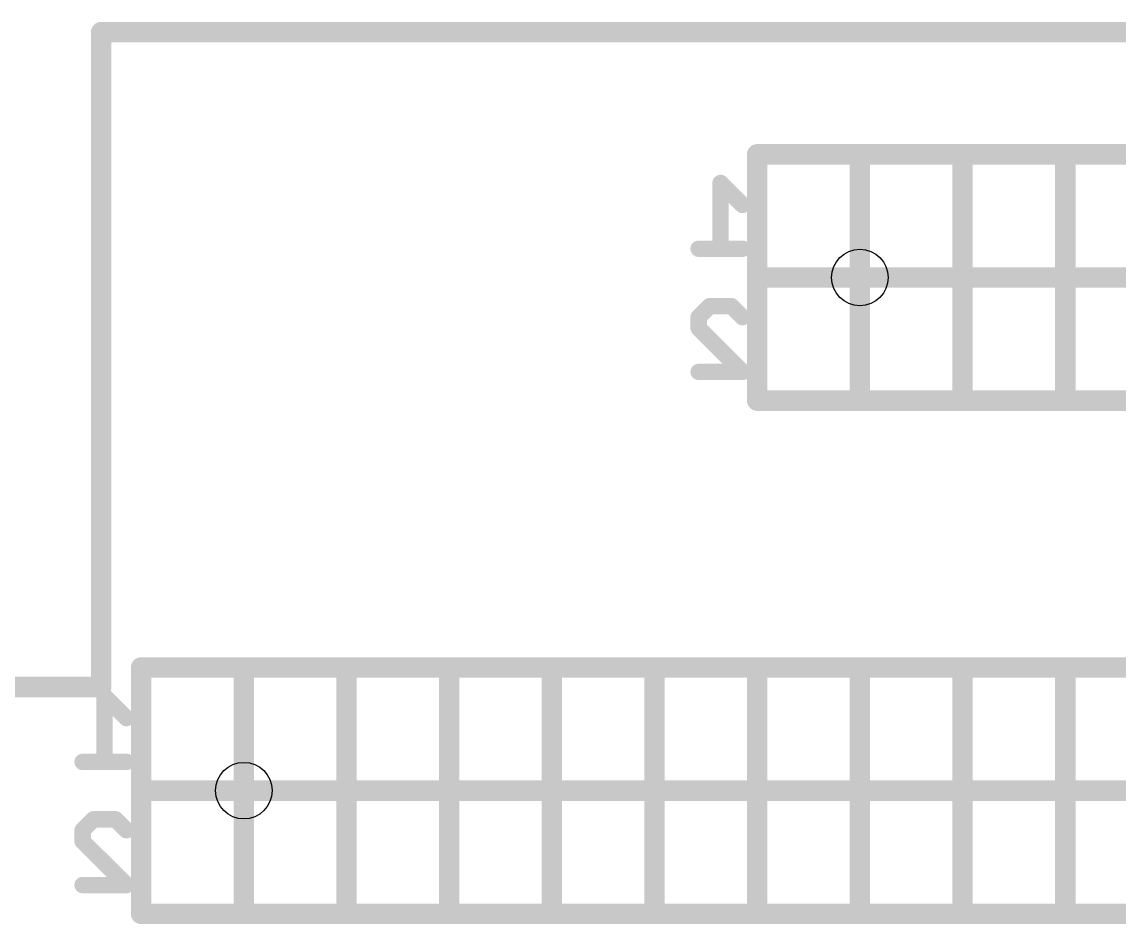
# Model space of a CAD drawing. Extents: x 0.1 to 65, y 0.1 to 59.9.
# Drawn here: x 24.24 to 37.81, y 48.7 to 59.87 of the extents above; entities that cross this region are included whole.
import ezdxf

# ---------------------------------------------------------------- set-up
doc = ezdxf.new("R2010")
doc.units = 0
for name, color, linetype in [('20', 178, 'CONTINUOUS'), ('22', 251, 'CONTINUOUS'), ('52', 251, 'CONTINUOUS')]:
    doc.layers.add(name, color=color, linetype=linetype)

msp = doc.modelspace()

# ---------------------------------------------------------------- linework, layer by layer
at = {"layer": '20', "const_width": 0.254}
for points in [[(25.2222, 59.7408), (59.3598, 59.7408)], [(25.2222, 51.6382), (25.2222, 59.7408)], [(18.4912, 51.6382), (25.2222, 51.6382)]]:
    msp.add_lwpolyline(points, dxfattribs=at)
at = {"layer": '20', "const_width": 0.127}
for points in [[(25.2222, 59.8043, 1), (25.2222, 59.6773)], [(25.2857, 59.7408, 1), (25.1587, 59.7408)], [(25.2222, 51.5747, 1), (25.2222, 51.7017)], [(25.1587, 51.6382, 1), (25.2857, 51.6382)]]:
    msp.add_lwpolyline(points, format="xyb", dxfattribs=at)
at = {"layer": '20'}
for centre in [(34.6075, 56.7055), (26.9875, 50.3555)]:
    msp.add_circle(centre, 0.35, dxfattribs=at)
at = {"layer": '22'}
for points, const_width in [([(33.3375, 56.7055), (33.3375, 58.2295)], 0.254), ([(33.3375, 58.2295), (33.4645, 58.2295)], 0.254), ([(34.4805, 58.2295), (34.6075, 58.2295)], 0.254), ([(34.6075, 58.2295), (34.7345, 58.2295)], 0.254), ([(34.6075, 58.2295), (34.6075, 56.7055)], 0.254), ([(35.7505, 58.2295), (35.8775, 58.2295)], 0.254), ([(35.8775, 58.2295), (36.0045, 58.2295)], 0.254), ([(35.8775, 58.2295), (35.8775, 56.7055)], 0.254), ([(37.0205, 58.2295), (37.1475, 58.2295)], 0.254), ([(37.1475, 58.2295), (37.2745, 58.2295)], 0.254), ([(37.1475, 58.2295), (37.1475, 56.7055)], 0.254), ([(33.1554, 57.6034), (32.8843, 57.8746)], 0.2032), ([(32.8843, 57.8746), (32.8843, 57.0611)], 0.2032), ([(33.1554, 57.0611), (32.6131, 57.0611)], 0.2032), ([(33.3375, 55.1815), (33.3375, 56.7055)], 0.254), ([(33.3375, 56.7055), (34.6075, 56.7055)], 0.254), ([(34.6075, 56.7055), (35.8775, 56.7055)], 0.254), ([(34.6075, 56.7055), (34.6075, 55.1815)], 0.254), ([(35.8775, 56.7055), (37.1475, 56.7055)], 0.254), ([(35.8775, 56.7055), (35.8775, 55.1815)], 0.254), ([(37.1475, 56.7055), (38.4175, 56.7055)], 0.254), ([(37.1475, 56.7055), (37.1475, 55.1815)], 0.254), ([(32.6131, 56.215), (32.7487, 56.3506)], 0.2032), ([(32.7487, 56.3506), (33.0198, 56.3506)], 0.2032), ([(33.0198, 56.3506), (33.1554, 56.215)], 0.2032), ([(32.6131, 56.0794), (32.6131, 56.215)], 0.2032), ([(33.1554, 55.5371), (32.6131, 56.0794)], 0.2032), ([(32.6131, 55.5371), (33.1554, 55.5371)], 0.2032), ([(33.4645, 55.1815), (33.3375, 55.1815)], 0.254), ([(34.4805, 55.1815), (34.6075, 55.1815)], 0.254), ([(34.6075, 55.1815), (34.7345, 55.1815)], 0.254), ([(35.7505, 55.1815), (35.8775, 55.1815)], 0.254), ([(35.8775, 55.1815), (36.0045, 55.1815)], 0.254), ([(37.0205, 55.1815), (37.1475, 55.1815)], 0.254), ([(37.1475, 55.1815), (37.2745, 55.1815)], 0.254), ([(25.7175, 50.3555), (25.7175, 51.8795)], 0.254), ([(25.7175, 51.8795), (25.8445, 51.8795)], 0.254), ([(26.8605, 51.8795), (26.9875, 51.8795)], 0.254), ([(26.9875, 51.8795), (27.1145, 51.8795)], 0.254), ([(26.9875, 51.8795), (26.9875, 50.3555)], 0.254), ([(28.1305, 51.8795), (28.2575, 51.8795)], 0.254), ([(28.2575, 51.8795), (28.3845, 51.8795)], 0.254), ([(28.2575, 51.8795), (28.2575, 50.3555)], 0.254), ([(29.4005, 51.8795), (29.5275, 51.8795)], 0.254), ([(29.5275, 51.8795), (29.6545, 51.8795)], 0.254), ([(29.5275, 51.8795), (29.5275, 50.3555)], 0.254), ([(30.6705, 51.8795), (30.7975, 51.8795)], 0.254), ([(30.7975, 51.8795), (30.9245, 51.8795)], 0.254), ([(30.7975, 51.8795), (30.7975, 50.3555)], 0.254), ([(31.9405, 51.8795), (32.0675, 51.8795)], 0.254), ([(32.0675, 51.8795), (32.1945, 51.8795)], 0.254), ([(32.0675, 51.8795), (32.0675, 50.3555)], 0.254), ([(33.2105, 51.8795), (33.3375, 51.8795)], 0.254), ([(33.3375, 51.8795), (33.4645, 51.8795)], 0.254), ([(33.3375, 51.8795), (33.3375, 50.3555)], 0.254), ([(34.4805, 51.8795), (34.6075, 51.8795)], 0.254), ([(34.6075, 51.8795), (34.7345, 51.8795)], 0.254), ([(34.6075, 51.8795), (34.6075, 50.3555)], 0.254), ([(35.7505, 51.8795), (35.8775, 51.8795)], 0.254), ([(35.8775, 51.8795), (36.0045, 51.8795)], 0.254), ([(35.8775, 51.8795), (35.8775, 50.3555)], 0.254), ([(37.0205, 51.8795), (37.1475, 51.8795)], 0.254), ([(37.1475, 51.8795), (37.2745, 51.8795)], 0.254), ([(37.1475, 51.8795), (37.1475, 50.3555)], 0.254), ([(25.5354, 51.2534), (25.2643, 51.5246)], 0.2032), ([(25.2643, 51.5246), (25.2643, 50.7111)], 0.2032), ([(25.5354, 50.7111), (24.9931, 50.7111)], 0.2032), ([(25.7175, 48.8315), (25.7175, 50.3555)], 0.254), ([(25.7175, 50.3555), (26.9875, 50.3555)], 0.254), ([(26.9875, 50.3555), (28.2575, 50.3555)], 0.254), ([(26.9875, 50.3555), (26.9875, 48.8315)], 0.254), ([(28.2575, 50.3555), (29.5275, 50.3555)], 0.254), ([(28.2575, 50.3555), (28.2575, 48.8315)], 0.254), ([(29.5275, 50.3555), (30.7975, 50.3555)], 0.254), ([(29.5275, 50.3555), (29.5275, 48.8315)], 0.254), ([(30.7975, 50.3555), (32.0675, 50.3555)], 0.254), ([(30.7975, 50.3555), (30.7975, 48.8315)], 0.254), ([(32.0675, 50.3555), (33.3375, 50.3555)], 0.254), ([(32.0675, 50.3555), (32.0675, 48.8315)], 0.254), ([(33.3375, 50.3555), (34.6075, 50.3555)], 0.254), ([(33.3375, 50.3555), (33.3375, 48.8315)], 0.254), ([(34.6075, 50.3555), (35.8775, 50.3555)], 0.254), ([(34.6075, 50.3555), (34.6075, 48.8315)], 0.254), ([(35.8775, 50.3555), (37.1475, 50.3555)], 0.254), ([(35.8775, 50.3555), (35.8775, 48.8315)], 0.254), ([(37.1475, 50.3555), (38.4175, 50.3555)], 0.254), ([(37.1475, 50.3555), (37.1475, 48.8315)], 0.254), ([(24.9931, 49.865), (25.1287, 50.0006)], 0.2032), ([(25.1287, 50.0006), (25.3998, 50.0006)], 0.2032), ([(25.3998, 50.0006), (25.5354, 49.865)], 0.2032), ([(24.9931, 49.7294), (24.9931, 49.865)], 0.2032), ([(25.5354, 49.1871), (24.9931, 49.7294)], 0.2032), ([(24.9931, 49.1871), (25.5354, 49.1871)], 0.2032), ([(25.8445, 48.8315), (25.7175, 48.8315)], 0.254), ([(26.8605, 48.8315), (26.9875, 48.8315)], 0.254), ([(26.9875, 48.8315), (27.1145, 48.8315)], 0.254), ([(28.1305, 48.8315), (28.2575, 48.8315)], 0.254), ([(28.2575, 48.8315), (28.3845, 48.8315)], 0.254), ([(29.4005, 48.8315), (29.5275, 48.8315)], 0.254), ([(29.5275, 48.8315), (29.6545, 48.8315)], 0.254), ([(30.6705, 48.8315), (30.7975, 48.8315)], 0.254), ([(30.7975, 48.8315), (30.9245, 48.8315)], 0.254), ([(31.9405, 48.8315), (32.0675, 48.8315)], 0.254), ([(32.0675, 48.8315), (32.1945, 48.8315)], 0.254), ([(33.2105, 48.8315), (33.3375, 48.8315)], 0.254), ([(33.3375, 48.8315), (33.4645, 48.8315)], 0.254), ([(34.4805, 48.8315), (34.6075, 48.8315)], 0.254), ([(34.6075, 48.8315), (34.7345, 48.8315)], 0.254), ([(35.7505, 48.8315), (35.8775, 48.8315)], 0.254), ([(35.8775, 48.8315), (36.0045, 48.8315)], 0.254), ([(37.0205, 48.8315), (37.1475, 48.8315)], 0.254), ([(37.1475, 48.8315), (37.2745, 48.8315)], 0.254)]:
    msp.add_lwpolyline(points, dxfattribs=dict(at, const_width=const_width))
for points, const_width in [([(33.401, 58.2295, 1), (33.274, 58.2295)], 0.127), ([(33.3375, 58.293, 1), (33.3375, 58.166)], 0.127), ([(33.4645, 58.166, 1), (33.4645, 58.293)], 0.127), ([(34.4805, 58.293, 1), (34.4805, 58.166)], 0.127), ([(34.6075, 58.293, 1), (34.6075, 58.166)], 0.127), ([(34.671, 58.2295, 1), (34.544, 58.2295)], 0.127), ([(34.6075, 58.166, 1), (34.6075, 58.293)], 0.127), ([(34.7345, 58.166, 1), (34.7345, 58.293)], 0.127), ([(35.7505, 58.293, 1), (35.7505, 58.166)], 0.127), ([(35.8775, 58.293, 1), (35.8775, 58.166)], 0.127), ([(35.941, 58.2295, 1), (35.814, 58.2295)], 0.127), ([(35.8775, 58.166, 1), (35.8775, 58.293)], 0.127), ([(36.0045, 58.166, 1), (36.0045, 58.293)], 0.127), ([(37.0205, 58.293, 1), (37.0205, 58.166)], 0.127), ([(37.1475, 58.293, 1), (37.1475, 58.166)], 0.127), ([(37.211, 58.2295, 1), (37.084, 58.2295)], 0.127), ([(37.1475, 58.166, 1), (37.1475, 58.293)], 0.127), ([(37.2745, 58.166, 1), (37.2745, 58.293)], 0.127), ([(32.9202, 57.9105, 1), (32.8483, 57.8387)], 0.1016), ([(32.9351, 57.8746, 1), (32.8335, 57.8746)], 0.1016), ([(33.1195, 57.5675, 1), (33.1913, 57.6393)], 0.1016), ([(32.6131, 57.1119, 1), (32.6131, 57.0103)], 0.1016), ([(33.1554, 57.0103, 1), (33.1554, 57.1119)], 0.1016), ([(32.8335, 57.0611, 1), (32.9351, 57.0611)], 0.1016), ([(33.401, 56.7055, 1), (33.274, 56.7055)], 0.127), ([(33.3375, 56.769, 1), (33.3375, 56.642)], 0.127), ([(33.274, 56.7055, 1), (33.401, 56.7055)], 0.127), ([(34.6075, 56.769, 1), (34.6075, 56.642)], 0.127), ([(34.671, 56.7055, 1), (34.544, 56.7055)], 0.127), ([(34.544, 56.7055, 1), (34.671, 56.7055)], 0.127), ([(34.6075, 56.642, 1), (34.6075, 56.769)], 0.127), ([(35.8775, 56.769, 1), (35.8775, 56.642)], 0.127), ([(35.941, 56.7055, 1), (35.814, 56.7055)], 0.127), ([(35.814, 56.7055, 1), (35.941, 56.7055)], 0.127), ([(35.8775, 56.642, 1), (35.8775, 56.769)], 0.127), ([(37.1475, 56.769, 1), (37.1475, 56.642)], 0.127), ([(37.211, 56.7055, 1), (37.084, 56.7055)], 0.127), ([(37.084, 56.7055, 1), (37.211, 56.7055)], 0.127), ([(37.1475, 56.642, 1), (37.1475, 56.769)], 0.127), ([(32.7487, 56.4014, 1), (32.7487, 56.2998)], 0.1016), ([(32.7846, 56.3147, 1), (32.7128, 56.3865)], 0.1016), ([(33.0558, 56.3865, 1), (32.9839, 56.3147)], 0.1016), ([(33.0198, 56.2998, 1), (33.0198, 56.4014)], 0.1016), ([(32.6639, 56.215, 1), (32.5623, 56.215)], 0.1016), ([(32.5772, 56.2509, 1), (32.649, 56.1791)], 0.1016), ([(33.1195, 56.1791, 1), (33.1913, 56.2509)], 0.1016), ([(32.649, 56.1153, 1), (32.5772, 56.0435)], 0.1016), ([(32.5623, 56.0794, 1), (32.6639, 56.0794)], 0.1016), ([(32.6131, 55.5879, 1), (32.6131, 55.4863)], 0.1016), ([(33.1195, 55.5012, 1), (33.1913, 55.573)], 0.1016), ([(33.1554, 55.4863, 1), (33.1554, 55.5879)], 0.1016), ([(33.3375, 55.245, 1), (33.3375, 55.118)], 0.127), ([(33.274, 55.1815, 1), (33.401, 55.1815)], 0.127), ([(33.4645, 55.118, 1), (33.4645, 55.245)], 0.127), ([(34.4805, 55.245, 1), (34.4805, 55.118)], 0.127), ([(34.6075, 55.245, 1), (34.6075, 55.118)], 0.127), ([(34.544, 55.1815, 1), (34.671, 55.1815)], 0.127), ([(34.6075, 55.118, 1), (34.6075, 55.245)], 0.127), ([(34.7345, 55.118, 1), (34.7345, 55.245)], 0.127), ([(35.7505, 55.245, 1), (35.7505, 55.118)], 0.127), ([(35.8775, 55.245, 1), (35.8775, 55.118)], 0.127), ([(35.814, 55.1815, 1), (35.941, 55.1815)], 0.127), ([(35.8775, 55.118, 1), (35.8775, 55.245)], 0.127), ([(36.0045, 55.118, 1), (36.0045, 55.245)], 0.127), ([(37.0205, 55.245, 1), (37.0205, 55.118)], 0.127), ([(37.1475, 55.245, 1), (37.1475, 55.118)], 0.127), ([(37.084, 55.1815, 1), (37.211, 55.1815)], 0.127), ([(37.1475, 55.118, 1), (37.1475, 55.245)], 0.127), ([(37.2745, 55.118, 1), (37.2745, 55.245)], 0.127), ([(25.781, 51.8795, 1), (25.654, 51.8795)], 0.127), ([(25.7175, 51.943, 1), (25.7175, 51.816)], 0.127), ([(25.8445, 51.816, 1), (25.8445, 51.943)], 0.127), ([(26.8605, 51.943, 1), (26.8605, 51.816)], 0.127), ([(26.9875, 51.943, 1), (26.9875, 51.816)], 0.127), ([(27.051, 51.8795, 1), (26.924, 51.8795)], 0.127), ([(26.9875, 51.816, 1), (26.9875, 51.943)], 0.127), ([(27.1145, 51.816, 1), (27.1145, 51.943)], 0.127), ([(28.1305, 51.943, 1), (28.1305, 51.816)], 0.127), ([(28.2575, 51.943, 1), (28.2575, 51.816)], 0.127), ([(28.321, 51.8795, 1), (28.194, 51.8795)], 0.127), ([(28.2575, 51.816, 1), (28.2575, 51.943)], 0.127), ([(28.3845, 51.816, 1), (28.3845, 51.943)], 0.127), ([(29.4005, 51.943, 1), (29.4005, 51.816)], 0.127), ([(29.5275, 51.943, 1), (29.5275, 51.816)], 0.127), ([(29.591, 51.8795, 1), (29.464, 51.8795)], 0.127), ([(29.5275, 51.816, 1), (29.5275, 51.943)], 0.127), ([(29.6545, 51.816, 1), (29.6545, 51.943)], 0.127), ([(30.6705, 51.943, 1), (30.6705, 51.816)], 0.127), ([(30.7975, 51.943, 1), (30.7975, 51.816)], 0.127), ([(30.861, 51.8795, 1), (30.734, 51.8795)], 0.127), ([(30.7975, 51.816, 1), (30.7975, 51.943)], 0.127), ([(30.9245, 51.816, 1), (30.9245, 51.943)], 0.127), ([(31.9405, 51.943, 1), (31.9405, 51.816)], 0.127), ([(32.0675, 51.943, 1), (32.0675, 51.816)], 0.127), ([(32.131, 51.8795, 1), (32.004, 51.8795)], 0.127), ([(32.0675, 51.816, 1), (32.0675, 51.943)], 0.127), ([(32.1945, 51.816, 1), (32.1945, 51.943)], 0.127), ([(33.2105, 51.943, 1), (33.2105, 51.816)], 0.127), ([(33.3375, 51.943, 1), (33.3375, 51.816)], 0.127), ([(33.401, 51.8795, 1), (33.274, 51.8795)], 0.127), ([(33.3375, 51.816, 1), (33.3375, 51.943)], 0.127), ([(33.4645, 51.816, 1), (33.4645, 51.943)], 0.127), ([(34.4805, 51.943, 1), (34.4805, 51.816)], 0.127), ([(34.6075, 51.943, 1), (34.6075, 51.816)], 0.127), ([(34.671, 51.8795, 1), (34.544, 51.8795)], 0.127), ([(34.6075, 51.816, 1), (34.6075, 51.943)], 0.127), ([(34.7345, 51.816, 1), (34.7345, 51.943)], 0.127), ([(35.7505, 51.943, 1), (35.7505, 51.816)], 0.127), ([(35.8775, 51.943, 1), (35.8775, 51.816)], 0.127), ([(35.941, 51.8795, 1), (35.814, 51.8795)], 0.127), ([(35.8775, 51.816, 1), (35.8775, 51.943)], 0.127), ([(36.0045, 51.816, 1), (36.0045, 51.943)], 0.127), ([(37.0205, 51.943, 1), (37.0205, 51.816)], 0.127), ([(37.1475, 51.943, 1), (37.1475, 51.816)], 0.127), ([(37.211, 51.8795, 1), (37.084, 51.8795)], 0.127), ([(37.1475, 51.816, 1), (37.1475, 51.943)], 0.127), ([(37.2745, 51.816, 1), (37.2745, 51.943)], 0.127), ([(25.3002, 51.5605, 1), (25.2283, 51.4887)], 0.1016), ([(25.3151, 51.5246, 1), (25.2135, 51.5246)], 0.1016), ([(25.4995, 51.2175, 1), (25.5713, 51.2893)], 0.1016), ([(24.9931, 50.7619, 1), (24.9931, 50.6603)], 0.1016), ([(25.2135, 50.7111, 1), (25.3151, 50.7111)], 0.1016), ([(25.5354, 50.6603, 1), (25.5354, 50.7619)], 0.1016), ([(25.781, 50.3555, 1), (25.654, 50.3555)], 0.127), ([(25.7175, 50.419, 1), (25.7175, 50.292)], 0.127), ([(25.654, 50.3555, 1), (25.781, 50.3555)], 0.127), ([(26.9875, 50.419, 1), (26.9875, 50.292)], 0.127), ([(27.051, 50.3555, 1), (26.924, 50.3555)], 0.127), ([(26.924, 50.3555, 1), (27.051, 50.3555)], 0.127), ([(26.9875, 50.292, 1), (26.9875, 50.419)], 0.127), ([(28.2575, 50.419, 1), (28.2575, 50.292)], 0.127), ([(28.321, 50.3555, 1), (28.194, 50.3555)], 0.127), ([(28.194, 50.3555, 1), (28.321, 50.3555)], 0.127), ([(28.2575, 50.292, 1), (28.2575, 50.419)], 0.127), ([(29.5275, 50.419, 1), (29.5275, 50.292)], 0.127), ([(29.591, 50.3555, 1), (29.464, 50.3555)], 0.127), ([(29.464, 50.3555, 1), (29.591, 50.3555)], 0.127), ([(29.5275, 50.292, 1), (29.5275, 50.419)], 0.127), ([(30.7975, 50.419, 1), (30.7975, 50.292)], 0.127), ([(30.861, 50.3555, 1), (30.734, 50.3555)], 0.127), ([(30.734, 50.3555, 1), (30.861, 50.3555)], 0.127), ([(30.7975, 50.292, 1), (30.7975, 50.419)], 0.127), ([(32.0675, 50.419, 1), (32.0675, 50.292)], 0.127), ([(32.131, 50.3555, 1), (32.004, 50.3555)], 0.127), ([(32.004, 50.3555, 1), (32.131, 50.3555)], 0.127), ([(32.0675, 50.292, 1), (32.0675, 50.419)], 0.127), ([(33.3375, 50.419, 1), (33.3375, 50.292)], 0.127), ([(33.401, 50.3555, 1), (33.274, 50.3555)], 0.127), ([(33.274, 50.3555, 1), (33.401, 50.3555)], 0.127), ([(33.3375, 50.292, 1), (33.3375, 50.419)], 0.127), ([(34.6075, 50.419, 1), (34.6075, 50.292)], 0.127), ([(34.671, 50.3555, 1), (34.544, 50.3555)], 0.127), ([(34.544, 50.3555, 1), (34.671, 50.3555)], 0.127), ([(34.6075, 50.292, 1), (34.6075, 50.419)], 0.127), ([(35.8775, 50.419, 1), (35.8775, 50.292)], 0.127), ([(35.941, 50.3555, 1), (35.814, 50.3555)], 0.127), ([(35.814, 50.3555, 1), (35.941, 50.3555)], 0.127), ([(35.8775, 50.292, 1), (35.8775, 50.419)], 0.127), ([(37.1475, 50.419, 1), (37.1475, 50.292)], 0.127), ([(37.211, 50.3555, 1), (37.084, 50.3555)], 0.127), ([(37.084, 50.3555, 1), (37.211, 50.3555)], 0.127), ([(37.1475, 50.292, 1), (37.1475, 50.419)], 0.127), ([(25.1287, 50.0514, 1), (25.1287, 49.9498)], 0.1016), ([(25.1646, 49.9647, 1), (25.0928, 50.0365)], 0.1016), ([(25.4358, 50.0365, 1), (25.3639, 49.9647)], 0.1016), ([(25.3998, 49.9498, 1), (25.3998, 50.0514)], 0.1016), ([(25.0439, 49.865, 1), (24.9423, 49.865)], 0.1016), ([(24.9572, 49.9009, 1), (25.029, 49.8291)], 0.1016), ([(25.4995, 49.8291, 1), (25.5713, 49.9009)], 0.1016), ([(25.029, 49.7653, 1), (24.9572, 49.6935)], 0.1016), ([(24.9423, 49.7294, 1), (25.0439, 49.7294)], 0.1016), ([(24.9931, 49.2379, 1), (24.9931, 49.1363)], 0.1016), ([(25.4995, 49.1512, 1), (25.5713, 49.223)], 0.1016), ([(25.5354, 49.1363, 1), (25.5354, 49.2379)], 0.1016), ([(25.7175, 48.895, 1), (25.7175, 48.768)], 0.127), ([(25.654, 48.8315, 1), (25.781, 48.8315)], 0.127), ([(25.8445, 48.768, 1), (25.8445, 48.895)], 0.127), ([(26.8605, 48.895, 1), (26.8605, 48.768)], 0.127), ([(26.9875, 48.895, 1), (26.9875, 48.768)], 0.127), ([(26.924, 48.8315, 1), (27.051, 48.8315)], 0.127), ([(26.9875, 48.768, 1), (26.9875, 48.895)], 0.127), ([(27.1145, 48.768, 1), (27.1145, 48.895)], 0.127), ([(28.1305, 48.895, 1), (28.1305, 48.768)], 0.127), ([(28.2575, 48.895, 1), (28.2575, 48.768)], 0.127), ([(28.194, 48.8315, 1), (28.321, 48.8315)], 0.127), ([(28.2575, 48.768, 1), (28.2575, 48.895)], 0.127), ([(28.3845, 48.768, 1), (28.3845, 48.895)], 0.127), ([(29.4005, 48.895, 1), (29.4005, 48.768)], 0.127), ([(29.5275, 48.895, 1), (29.5275, 48.768)], 0.127), ([(29.464, 48.8315, 1), (29.591, 48.8315)], 0.127), ([(29.5275, 48.768, 1), (29.5275, 48.895)], 0.127), ([(29.6545, 48.768, 1), (29.6545, 48.895)], 0.127), ([(30.6705, 48.895, 1), (30.6705, 48.768)], 0.127), ([(30.7975, 48.895, 1), (30.7975, 48.768)], 0.127), ([(30.734, 48.8315, 1), (30.861, 48.8315)], 0.127), ([(30.7975, 48.768, 1), (30.7975, 48.895)], 0.127), ([(30.9245, 48.768, 1), (30.9245, 48.895)], 0.127), ([(31.9405, 48.895, 1), (31.9405, 48.768)], 0.127), ([(32.0675, 48.895, 1), (32.0675, 48.768)], 0.127), ([(32.004, 48.8315, 1), (32.131, 48.8315)], 0.127), ([(32.0675, 48.768, 1), (32.0675, 48.895)], 0.127), ([(32.1945, 48.768, 1), (32.1945, 48.895)], 0.127), ([(33.2105, 48.895, 1), (33.2105, 48.768)], 0.127), ([(33.3375, 48.895, 1), (33.3375, 48.768)], 0.127), ([(33.274, 48.8315, 1), (33.401, 48.8315)], 0.127), ([(33.3375, 48.768, 1), (33.3375, 48.895)], 0.127), ([(33.4645, 48.768, 1), (33.4645, 48.895)], 0.127), ([(34.4805, 48.895, 1), (34.4805, 48.768)], 0.127), ([(34.6075, 48.895, 1), (34.6075, 48.768)], 0.127), ([(34.544, 48.8315, 1), (34.671, 48.8315)], 0.127), ([(34.6075, 48.768, 1), (34.6075, 48.895)], 0.127), ([(34.7345, 48.768, 1), (34.7345, 48.895)], 0.127), ([(35.7505, 48.895, 1), (35.7505, 48.768)], 0.127), ([(35.8775, 48.895, 1), (35.8775, 48.768)], 0.127), ([(35.814, 48.8315, 1), (35.941, 48.8315)], 0.127), ([(35.8775, 48.768, 1), (35.8775, 48.895)], 0.127), ([(36.0045, 48.768, 1), (36.0045, 48.895)], 0.127), ([(37.0205, 48.895, 1), (37.0205, 48.768)], 0.127), ([(37.1475, 48.895, 1), (37.1475, 48.768)], 0.127), ([(37.084, 48.8315, 1), (37.211, 48.8315)], 0.127), ([(37.1475, 48.768, 1), (37.1475, 48.895)], 0.127), ([(37.2745, 48.768, 1), (37.2745, 48.895)], 0.127)]:
    msp.add_lwpolyline(points, format="xyb", dxfattribs=dict(at, const_width=const_width))
at = {"layer": '52', "const_width": 0.254}
for points in [[(33.4645, 58.2295), (34.4805, 58.2295)], [(34.7345, 58.2295), (35.7505, 58.2295)], [(36.0045, 58.2295), (37.0205, 58.2295)], [(37.2745, 58.2295), (38.2905, 58.2295)], [(33.4645, 55.1815), (34.4805, 55.1815)], [(34.7345, 55.1815), (35.7505, 55.1815)], [(36.0045, 55.1815), (37.0205, 55.1815)], [(37.2745, 55.1815), (38.2905, 55.1815)], [(25.8445, 51.8795), (26.8605, 51.8795)], [(27.1145, 51.8795), (28.1305, 51.8795)], [(28.3845, 51.8795), (29.4005, 51.8795)], [(29.6545, 51.8795), (30.6705, 51.8795)], [(30.9245, 51.8795), (31.9405, 51.8795)], [(32.1945, 51.8795), (33.2105, 51.8795)], [(33.4645, 51.8795), (34.4805, 51.8795)], [(34.7345, 51.8795), (35.7505, 51.8795)], [(36.0045, 51.8795), (37.0205, 51.8795)], [(37.2745, 51.8795), (38.2905, 51.8795)], [(25.8445, 48.8315), (26.8605, 48.8315)], [(27.1145, 48.8315), (28.1305, 48.8315)], [(28.3845, 48.8315), (29.4005, 48.8315)], [(29.6545, 48.8315), (30.6705, 48.8315)], [(30.9245, 48.8315), (31.9405, 48.8315)], [(32.1945, 48.8315), (33.2105, 48.8315)], [(33.4645, 48.8315), (34.4805, 48.8315)], [(34.7345, 48.8315), (35.7505, 48.8315)], [(36.0045, 48.8315), (37.0205, 48.8315)], [(37.2745, 48.8315), (38.2905, 48.8315)]]:
    msp.add_lwpolyline(points, dxfattribs=at)
at = {"layer": '52', "const_width": 0.127}
for points in [[(33.4645, 58.293, 1), (33.4645, 58.166)], [(34.4805, 58.166, 1), (34.4805, 58.293)], [(34.7345, 58.293, 1), (34.7345, 58.166)], [(35.7505, 58.166, 1), (35.7505, 58.293)], [(36.0045, 58.293, 1), (36.0045, 58.166)], [(37.0205, 58.166, 1), (37.0205, 58.293)], [(37.2745, 58.293, 1), (37.2745, 58.166)], [(33.4645, 55.245, 1), (33.4645, 55.118)], [(34.4805, 55.118, 1), (34.4805, 55.245)], [(34.7345, 55.245, 1), (34.7345, 55.118)], [(35.7505, 55.118, 1), (35.7505, 55.245)], [(36.0045, 55.245, 1), (36.0045, 55.118)], [(37.0205, 55.118, 1), (37.0205, 55.245)], [(37.2745, 55.245, 1), (37.2745, 55.118)], [(25.8445, 51.943, 1), (25.8445, 51.816)], [(26.8605, 51.816, 1), (26.8605, 51.943)], [(27.1145, 51.943, 1), (27.1145, 51.816)], [(28.1305, 51.816, 1), (28.1305, 51.943)], [(28.3845, 51.943, 1), (28.3845, 51.816)], [(29.4005, 51.816, 1), (29.4005, 51.943)], [(29.6545, 51.943, 1), (29.6545, 51.816)], [(30.6705, 51.816, 1), (30.6705, 51.943)], [(30.9245, 51.943, 1), (30.9245, 51.816)], [(31.9405, 51.816, 1), (31.9405, 51.943)], [(32.1945, 51.943, 1), (32.1945, 51.816)], [(33.2105, 51.816, 1), (33.2105, 51.943)], [(33.4645, 51.943, 1), (33.4645, 51.816)], [(34.4805, 51.816, 1), (34.4805, 51.943)], [(34.7345, 51.943, 1), (34.7345, 51.816)], [(35.7505, 51.816, 1), (35.7505, 51.943)], [(36.0045, 51.943, 1), (36.0045, 51.816)], [(37.0205, 51.816, 1), (37.0205, 51.943)], [(37.2745, 51.943, 1), (37.2745, 51.816)], [(25.8445, 48.895, 1), (25.8445, 48.768)], [(26.8605, 48.768, 1), (26.8605, 48.895)], [(27.1145, 48.895, 1), (27.1145, 48.768)], [(28.1305, 48.768, 1), (28.1305, 48.895)], [(28.3845, 48.895, 1), (28.3845, 48.768)], [(29.4005, 48.768, 1), (29.4005, 48.895)], [(29.6545, 48.895, 1), (29.6545, 48.768)], [(30.6705, 48.768, 1), (30.6705, 48.895)], [(30.9245, 48.895, 1), (30.9245, 48.768)], [(31.9405, 48.768, 1), (31.9405, 48.895)], [(32.1945, 48.895, 1), (32.1945, 48.768)], [(33.2105, 48.768, 1), (33.2105, 48.895)], [(33.4645, 48.895, 1), (33.4645, 48.768)], [(34.4805, 48.768, 1), (34.4805, 48.895)], [(34.7345, 48.895, 1), (34.7345, 48.768)], [(35.7505, 48.768, 1), (35.7505, 48.895)], [(36.0045, 48.895, 1), (36.0045, 48.768)], [(37.0205, 48.768, 1), (37.0205, 48.895)], [(37.2745, 48.895, 1), (37.2745, 48.768)]]:
    msp.add_lwpolyline(points, format="xyb", dxfattribs=at)

doc.saveas('drawing.dxf')
